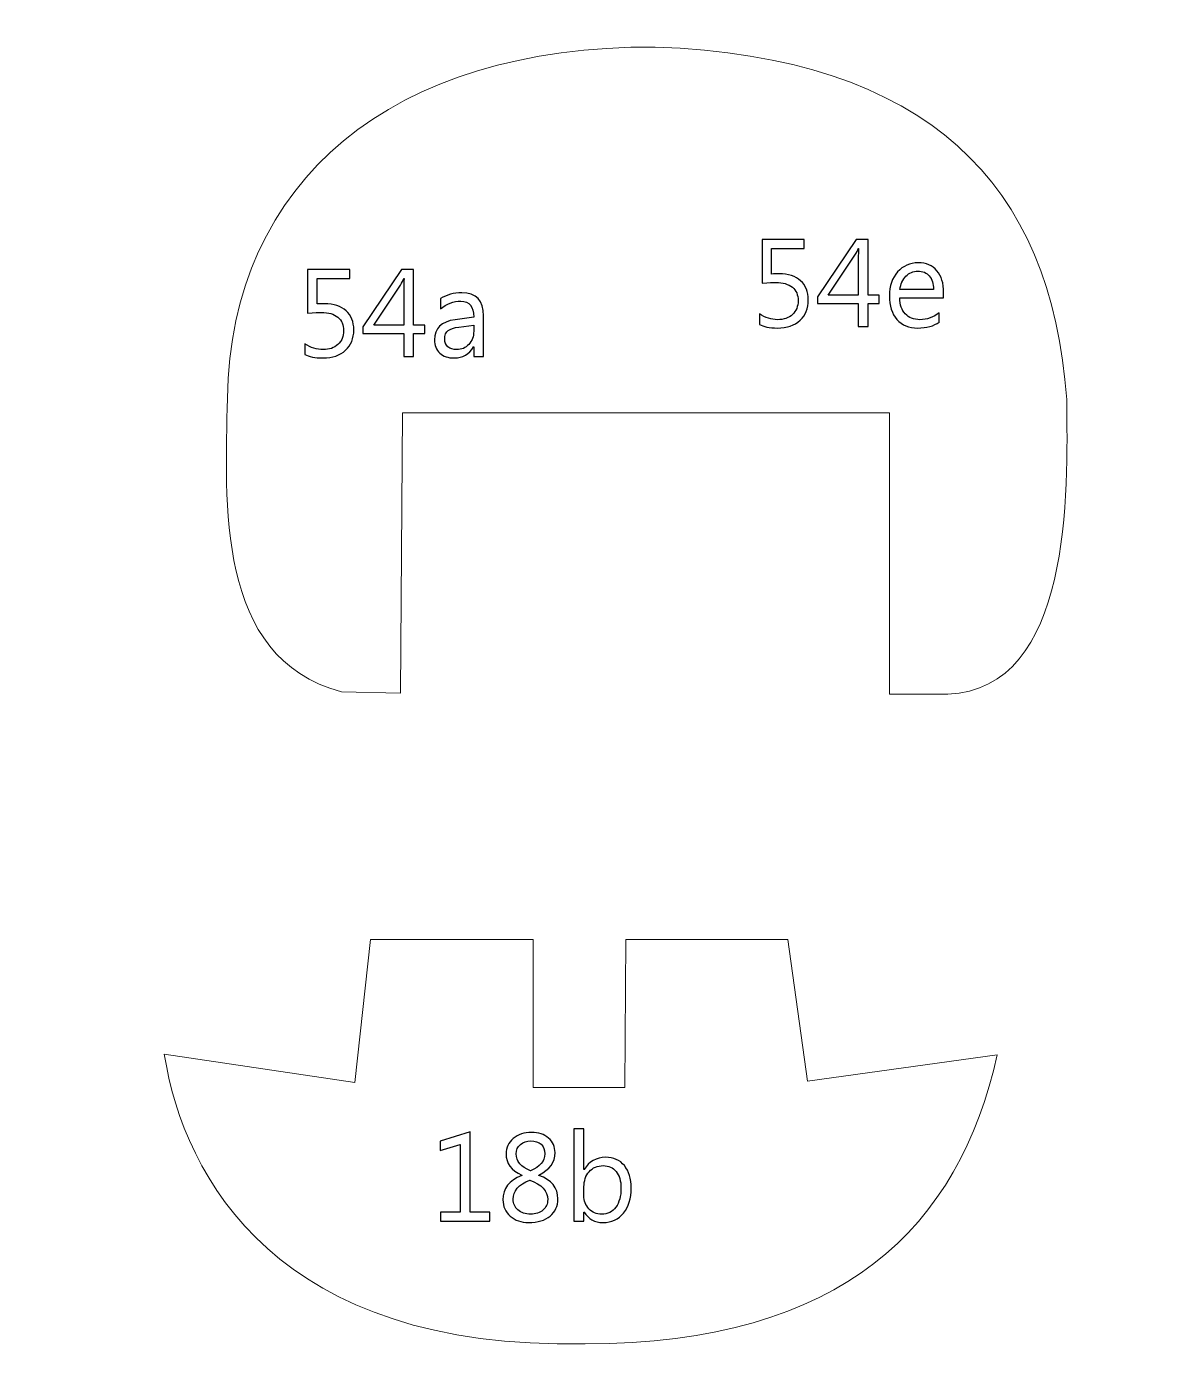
# Model space of a CAD drawing. Header units: centimetres. Extents: x -196 to 200, y -267 to 229.
# Drawn here: x 119.76 to 158.81, y 43.47 to 88.88 of the extents above; entities that cross this region are included whole.
import ezdxf

# ---------------------------------------------------------------- set-up
doc = ezdxf.new("R2010")
doc.units = ezdxf.units.CM
doc.header["$MEASUREMENT"] = 0
doc.layers.add('Camada 1', color=7, linetype='Continuous')
doc.layers.add('Camada 2', color=20, linetype='Continuous')

msp = doc.modelspace()

# ---------------------------------------------------------------- linework, layer by layer
at = {"layer": 'Camada 1', "lineweight": 9}
for points, knots in [([(114.689, 140.372), (114.689, 140.372), (121.777, 140.406), (121.777, 140.406), (121.777, 140.406), (121.777, 140.406), (121.77, 129.531), (121.77, 129.531), (121.77, 129.531), (121.77, 129.531), (125.082, 129.531), (125.082, 129.531), (125.082, 129.531), (125.082, 129.531), (125.087, 140.334), (125.087, 140.334), (125.087, 140.334), (125.087, 140.334), (135.586, 140.334), (135.586, 140.334), (135.586, 140.334), (135.586, 140.334), (135.586, 129.531), (135.586, 129.531), (135.586, 129.531), (135.586, 129.531), (138.885, 129.531), (138.885, 129.531), (138.885, 129.531), (138.885, 129.531), (138.886, 140.351), (138.886, 140.351), (138.886, 140.351), (138.886, 140.351), (149.417, 140.346), (149.417, 140.346), (149.417, 140.346), (149.417, 140.346), (149.391, 129.535), (149.391, 129.535), (149.391, 129.535), (149.391, 129.535), (152.742, 129.531), (152.742, 129.531), (152.742, 129.531), (152.742, 129.531), (152.755, 140.375), (152.755, 140.375), (152.755, 140.375), (152.755, 140.375), (163.247, 140.384), (163.247, 140.384), (163.247, 140.384), (163.247, 140.384), (163.247, 129.532), (163.247, 129.532), (163.247, 129.532), (163.247, 129.532), (166.534, 129.534), (166.534, 129.534), (166.534, 129.534), (166.534, 129.534), (166.587, 140.372), (166.587, 140.372), (166.587, 140.372), (166.587, 140.372), (177.191, 140.351), (177.191, 140.351), (177.191, 140.351), (177.191, 140.351), (177.225, 129.532), (177.225, 129.532), (177.225, 129.532), (177.225, 129.532), (180.491, 129.532), (180.491, 129.532), (180.491, 129.532), (180.491, 129.532), (180.507, 140.351), (180.507, 140.351), (180.507, 140.351), (180.507, 140.351), (194.175, 140.357), (194.175, 140.357), (194.175, 140.357), (194.175, 140.357), (194.198, 135.934), (194.198, 135.934), (194.198, 135.934), (194.198, 135.934), (190.911, 135.937), (190.911, 135.937), (190.911, 135.937), (190.911, 135.937), (190.911, 122.929), (190.911, 122.929), (190.911, 122.929), (190.911, 122.929), (194.197, 122.931), (194.197, 122.931), (194.197, 122.931), (194.197, 122.931), (194.197, 118.546), (194.197, 118.546), (194.197, 118.546), (194.197, 118.546), (111.237, 118.545), (111.237, 118.545), (111.237, 118.545), (111.237, 118.545), (111.234, 125.194), (111.234, 125.194), (111.234, 125.194), (111.234, 125.194), (100.095, 125.194), (100.095, 125.194), (100.095, 125.194), (98.387, 125.156), (97.605, 123.336), (97.591, 120.037), (97.591, 120.037), (97.729, 114.639), (94.559, 112.378), (91.986, 112.668), (91.986, 112.668), (91.986, 112.668), (93.508, 124.97), (93.508, 124.97), (93.508, 124.97), (93.508, 124.97), (90.249, 125.309), (90.249, 125.309), (90.249, 125.309), (90.249, 125.309), (89.165, 117.272), (89.165, 117.272), (89.165, 117.272), (89.165, 117.272), (2.271, 117.175), (2.271, 117.175), (2.271, 117.175), (2.271, 117.175), (2.269, 110.802), (2.269, 110.802), (2.269, 110.802), (2.269, 110.802), (-1.043, 110.801), (-1.043, 110.801), (-1.043, 110.801), (-1.043, 110.801), (-1.185, 88.942), (-1.185, 88.942), (-1.185, 88.942), (-1.185, 88.942), (-35.24, 85.129), (-35.24, 85.129), (-35.24, 85.129), (-35.24, 85.129), (-63.557, 85.144), (-63.557, 85.144), (-63.557, 85.144), (-65.043, 84.591), (-65.665, 83.347), (-65.246, 81.268), (-65.246, 81.268), (-65.246, 81.268), (-64.254, 78.165), (-64.254, 78.165), (-64.254, 78.165), (-63.326, 75.262), (-63.061, 73.597), (-65.387, 72.634), (-65.387, 72.634), (-65.387, 72.634), (-69.566, 71.073), (-69.566, 71.073), (-69.566, 71.073), (-75.32, 68.462), (-76.167, 62.893), (-73.657, 55.298), (-73.657, 55.298), (-72.354, 51.114), (-73.927, 48.199), (-76.368, 49.092), (-76.368, 49.092), (-76.368, 49.092), (-103.733, 58.307), (-103.733, 58.307), (-103.733, 58.307), (-103.102, 60.687), (-102.343, 63.067), (-101.456, 65.446), (-101.456, 65.446), (-101.456, 65.446), (-93.666, 62.108), (-93.666, 62.108), (-93.666, 62.108), (-93.666, 62.108), (-92.577, 65.248), (-92.577, 65.248), (-92.577, 65.248), (-92.577, 65.248), (-100.4, 68.586), (-100.4, 68.586), (-100.4, 68.586), (-99.209, 71.162), (-97.955, 73.674), (-96.637, 76.121), (-96.637, 76.121), (-96.637, 76.121), (-88.847, 71.858), (-88.847, 71.858), (-88.847, 71.858), (-88.847, 71.858), (-87.13, 74.667), (-87.13, 74.667), (-87.13, 74.667), (-87.13, 74.667), (-94.821, 78.964), (-94.821, 78.964), (-94.821, 78.964), (-93.561, 81.177), (-92.248, 83.287), (-90.86, 85.243), (-90.86, 85.243), (-90.86, 85.243), (-83.73, 80.451), (-83.73, 80.451), (-83.73, 80.451), (-83.73, 80.451), (-81.948, 83.161), (-81.948, 83.161), (-81.948, 83.161), (-81.948, 83.161), (-88.979, 87.953), (-88.979, 87.953), (-88.979, 87.953), (-87.461, 89.938), (-86.028, 91.963), (-84.688, 94.035), (-84.688, 94.035), (-84.688, 94.035), (-77.327, 89.441), (-77.327, 89.441), (-77.327, 89.441), (-77.327, 89.441), (-75.907, 92.316), (-75.907, 92.316), (-75.907, 92.316), (-75.907, 92.316), (-83.103, 96.976), (-83.103, 96.976), (-83.103, 96.976), (-80.277, 103.602), (-82.236, 109.043), (-90.122, 112.277), (-90.122, 112.277), (-103.899, 115.381), (-119.513, 113.823), (-133.764, 106.791), (-133.764, 106.791), (-144.008, 101.178), (-154.042, 94.092), (-164.777, 87.847), (-164.777, 87.847), (-170.221, 84.322), (-175.616, 81.162), (-181.376, 78.622), (-181.376, 78.622), (-183.558, 77.911), (-185.077, 77.638), (-185.897, 78.094), (-185.897, 78.094), (-191.027, 82.698), (-193.644, 93.751), (-193.229, 112.589), (-193.229, 112.589), (-192.121, 128.575), (-189.468, 139.014), (-184.95, 142.757), (-184.95, 142.757), (-180.824, 144.316), (-165.289, 144.555), (-141.95, 142.79), (-141.95, 142.79), (-126.066, 141.543), (-110.264, 140.047), (-94.515, 138.397), (-94.515, 138.397), (-85.281, 137.334), (-77.614, 145.445), (-70.733, 157.943), (-70.733, 157.943), (-72.994, 158.332), (-74.592, 160.089), (-74.791, 163.639), (-74.791, 163.639), (-74.747, 167.843), (-72.92, 169.939), (-69.436, 170.243), (-69.436, 170.243), (-67.983, 170.256), (-66.531, 170.239), (-65.079, 170.073), (-65.079, 170.073), (-63.108, 169.837), (-62.191, 170.706), (-62.256, 173.119), (-62.256, 173.119), (-62.256, 173.119), (-62.225, 177.892), (-62.225, 177.892), (-62.225, 177.892), (-62.225, 177.892), (-58.622, 177.892), (-58.622, 177.892), (-58.622, 177.892), (-58.622, 177.892), (-58.621, 184.763), (-58.621, 184.763), (-58.621, 184.763), (-58.621, 184.763), (-52.573, 184.76), (-52.573, 184.76), (-52.573, 184.76), (-52.573, 184.76), (-46.65, 192.035), (-46.65, 192.035), (-46.65, 192.035), (-46.65, 192.035), (-18.056, 192.03), (-18.056, 192.03), (-18.056, 192.03), (-18.056, 192.03), (-18.049, 180.199), (-18.049, 180.199), (-18.049, 180.199), (-18.049, 180.199), (-14.604, 180.2), (-14.604, 180.2), (-14.604, 180.2), (-14.604, 180.2), (-14.654, 172.369), (-14.654, 172.369), (-14.654, 172.369), (-14.75, 170.684), (-15.901, 169.942), (-17.653, 169.659), (-17.653, 169.659), (-17.653, 169.659), (-23.365, 169.659), (-23.365, 169.659), (-23.365, 169.659), (-23.365, 169.659), (-23.367, 164.682), (-23.367, 164.682), (-23.367, 164.682), (-23.367, 164.682), (-17.384, 164.682), (-17.384, 164.682), (-17.384, 164.682), (-9.828, 164.385), (-5.427, 163.227), (-3.319, 160.661), (-3.319, 160.661), (-1.966, 159.056), (-1.137, 157.276), (-1.075, 155.241), (-1.075, 155.241), (-1.075, 155.241), (-1.006, 145.454), (-1.006, 145.454), (-1.006, 145.454), (-1.006, 145.454), (2.333, 145.456), (2.333, 145.456), (2.333, 145.456), (2.333, 145.456), (2.342, 137.754), (2.342, 137.754), (2.342, 137.754), (2.342, 137.754), (92.633, 137.751), (92.633, 137.751), (92.633, 137.751), (92.633, 137.751), (92.619, 142.019), (92.619, 142.019), (92.619, 142.019), (94.823, 148.923), (96.989, 156.13), (99.23, 162.731), (99.23, 162.731), (100.216, 165.658), (101.894, 167.27), (104.257, 167.188), (104.257, 167.188), (107.361, 166.892), (109.115, 164.964), (110.065, 161.989), (110.065, 161.989), (111.854, 155.099), (113.136, 147.567), (114.689, 140.372)], [0, 0, 0, 0, 0.009804, 0.009804, 0.009804, 0.009804, 0.019608, 0.019608, 0.019608, 0.019608, 0.029412, 0.029412, 0.029412, 0.029412, 0.039216, 0.039216, 0.039216, 0.039216, 0.04902, 0.04902, 0.04902, 0.04902, 0.058824, 0.058824, 0.058824, 0.058824, 0.068627, 0.068627, 0.068627, 0.068627, 0.078431, 0.078431, 0.078431, 0.078431, 0.088235, 0.088235, 0.088235, 0.088235, 0.098039, 0.098039, 0.098039, 0.098039, 0.107843, 0.107843, 0.107843, 0.107843, 0.117647, 0.117647, 0.117647, 0.117647, 0.127451, 0.127451, 0.127451, 0.127451, 0.137255, 0.137255, 0.137255, 0.137255, 0.147059, 0.147059, 0.147059, 0.147059, 0.156863, 0.156863, 0.156863, 0.156863, 0.166667, 0.166667, 0.166667, 0.166667, 0.176471, 0.176471, 0.176471, 0.176471, 0.186275, 0.186275, 0.186275, 0.186275, 0.196078, 0.196078, 0.196078, 0.196078, 0.205882, 0.205882, 0.205882, 0.205882, 0.215686, 0.215686, 0.215686, 0.215686, 0.22549, 0.22549, 0.22549, 0.22549, 0.235294, 0.235294, 0.235294, 0.235294, 0.245098, 0.245098, 0.245098, 0.245098, 0.254902, 0.254902, 0.254902, 0.254902, 0.264706, 0.264706, 0.264706, 0.264706, 0.27451, 0.27451, 0.27451, 0.27451, 0.284314, 0.284314, 0.284314, 0.284314, 0.294118, 0.294118, 0.294118, 0.294118, 0.303922, 0.303922, 0.303922, 0.303922, 0.313725, 0.313725, 0.313725, 0.313726, 0.323529, 0.323529, 0.323529, 0.323529, 0.333333, 0.333333, 0.333333, 0.333333, 0.343137, 0.343137, 0.343137, 0.343137, 0.352941, 0.352941, 0.352941, 0.352941, 0.362745, 0.362745, 0.362745, 0.362745, 0.372549, 0.372549, 0.372549, 0.372549, 0.382353, 0.382353, 0.382353, 0.382353, 0.392157, 0.392157, 0.392157, 0.392157, 0.401961, 0.401961, 0.401961, 0.401961, 0.411765, 0.411765, 0.411765, 0.411765, 0.421569, 0.421569, 0.421569, 0.421569, 0.431373, 0.431373, 0.431373, 0.431373, 0.441176, 0.441176, 0.441176, 0.441176, 0.45098, 0.45098, 0.45098, 0.45098, 0.460784, 0.460784, 0.460784, 0.460784, 0.470588, 0.470588, 0.470588, 0.470588, 0.480392, 0.480392, 0.480392, 0.480392, 0.490196, 0.490196, 0.490196, 0.490196, 0.5, 0.5, 0.5, 0.5, 0.509804, 0.509804, 0.509804, 0.509804, 0.519608, 0.519608, 0.519608, 0.519608, 0.529412, 0.529412, 0.529412, 0.529412, 0.539216, 0.539216, 0.539216, 0.539216, 0.54902, 0.54902, 0.54902, 0.54902, 0.558824, 0.558824, 0.558824, 0.558824, 0.568627, 0.568627, 0.568627, 0.568627, 0.578431, 0.578431, 0.578431, 0.578431, 0.588235, 0.588235, 0.588235, 0.588235, 0.598039, 0.598039, 0.598039, 0.598039, 0.607843, 0.607843, 0.607843, 0.607843, 0.617647, 0.617647, 0.617647, 0.617647, 0.627451, 0.627451, 0.627451, 0.627451, 0.637255, 0.637255, 0.637255, 0.637255, 0.647059, 0.647059, 0.647059, 0.647059, 0.656863, 0.656863, 0.656863, 0.656863, 0.666667, 0.666667, 0.666667, 0.666667, 0.676471, 0.676471, 0.676471, 0.676471, 0.686275, 0.686275, 0.686275, 0.686275, 0.696078, 0.696078, 0.696078, 0.696078, 0.705882, 0.705882, 0.705882, 0.705882, 0.715686, 0.715686, 0.715686, 0.715686, 0.72549, 0.72549, 0.72549, 0.72549, 0.735294, 0.735294, 0.735294, 0.735294, 0.745098, 0.745098, 0.745098, 0.745098, 0.754902, 0.754902, 0.754902, 0.754902, 0.764706, 0.764706, 0.764706, 0.764706, 0.77451, 0.77451, 0.77451, 0.77451, 0.784314, 0.784314, 0.784314, 0.784314, 0.794118, 0.794118, 0.794118, 0.794118, 0.803922, 0.803922, 0.803922, 0.803922, 0.813725, 0.813725, 0.813725, 0.813726, 0.823529, 0.823529, 0.823529, 0.823529, 0.833333, 0.833333, 0.833333, 0.833333, 0.843137, 0.843137, 0.843137, 0.843137, 0.852941, 0.852941, 0.852941, 0.852941, 0.862745, 0.862745, 0.862745, 0.862745, 0.872549, 0.872549, 0.872549, 0.872549, 0.882353, 0.882353, 0.882353, 0.882353, 0.892157, 0.892157, 0.892157, 0.892157, 0.901961, 0.901961, 0.901961, 0.901961, 0.911765, 0.911765, 0.911765, 0.911765, 0.921569, 0.921569, 0.921569, 0.921569, 0.931373, 0.931373, 0.931373, 0.931373, 0.941176, 0.941176, 0.941176, 0.941176, 0.95098, 0.95098, 0.95098, 0.95098, 0.960784, 0.960784, 0.960784, 0.960784, 0.970588, 0.970588, 0.970588, 0.970588, 0.980392, 0.980392, 0.980392, 0.980392, 1, 1, 1, 1]), ([(132.665, 75.629), (132.665, 75.629), (149.373, 75.629), (149.373, 75.629), (149.373, 75.629), (149.373, 75.629), (149.371, 65.979), (149.371, 65.979), (149.371, 65.979), (149.371, 65.979), (151.37, 65.978), (151.37, 65.978), (151.37, 65.978), (155.649, 66.145), (155.491, 72.923), (155.453, 76.083), (155.453, 76.083), (154.955, 83.484), (150.662, 87.844), (141.333, 88.17), (141.333, 88.17), (132.279, 88.216), (126.776, 83.575), (126.654, 76.12), (126.654, 76.12), (126.597, 72.585), (126.204, 67.223), (130.568, 66.058), (130.568, 66.058), (130.568, 66.058), (132.595, 66.012), (132.595, 66.012), (132.595, 66.012), (132.595, 66.012), (132.665, 75.629), (132.665, 75.629)], [0, 0, 0, 0, 0.1, 0.1, 0.1, 0.1, 0.2, 0.2, 0.2, 0.2, 0.3, 0.3, 0.3, 0.3, 0.4, 0.4, 0.4, 0.4, 0.5, 0.5, 0.5, 0.5, 0.6, 0.6, 0.6, 0.6, 0.7, 0.7, 0.7, 0.7, 0.8, 0.8, 0.8, 0.8, 1, 1, 1, 1]), ([(131.568, 57.563), (131.568, 57.563), (137.151, 57.562), (137.151, 57.562), (137.151, 57.562), (137.151, 57.562), (137.141, 52.488), (137.141, 52.488), (137.141, 52.488), (137.141, 52.488), (140.289, 52.489), (140.289, 52.489), (140.289, 52.489), (140.289, 52.489), (140.322, 57.561), (140.322, 57.561), (140.322, 57.561), (140.322, 57.561), (145.884, 57.563), (145.884, 57.563), (145.884, 57.563), (145.884, 57.563), (146.555, 52.703), (146.555, 52.703), (146.555, 52.703), (146.555, 52.703), (153.071, 53.606), (153.071, 53.606), (153.071, 53.606), (151.767, 47.742), (147.803, 43.693), (138.933, 43.699), (138.933, 43.699), (128.432, 43.466), (125.165, 49.328), (124.49, 53.632), (124.49, 53.632), (124.49, 53.632), (131.024, 52.656), (131.024, 52.656), (131.024, 52.656), (131.024, 52.656), (131.568, 57.563), (131.568, 57.563)], [0, 0, 0, 0, 0.083333, 0.083333, 0.083333, 0.083333, 0.166667, 0.166667, 0.166667, 0.166667, 0.25, 0.25, 0.25, 0.25, 0.333333, 0.333333, 0.333333, 0.333333, 0.416667, 0.416667, 0.416667, 0.416667, 0.5, 0.5, 0.5, 0.5, 0.583333, 0.583333, 0.583333, 0.583333, 0.666667, 0.666667, 0.666667, 0.666667, 0.75, 0.75, 0.75, 0.75, 0.833333, 0.833333, 0.833333, 0.833333, 1, 1, 1, 1])]:
    msp.add_open_spline(points, degree=3, knots=knots, dxfattribs=at)
at = {"layer": 'Camada 2'}
for points, knots in [([(144.91, 78.658), (144.91, 78.658), (144.91, 79.021), (144.91, 79.021), (144.91, 79.021), (145.114, 78.887), (145.322, 78.82), (145.533, 78.82), (145.533, 78.82), (145.745, 78.82), (145.915, 78.88), (146.044, 78.999), (146.044, 78.999), (146.173, 79.118), (146.238, 79.277), (146.238, 79.474), (146.238, 79.474), (146.238, 79.669), (146.171, 79.822), (146.04, 79.932), (146.04, 79.932), (145.907, 80.041), (145.719, 80.096), (145.473, 80.096), (145.473, 80.096), (145.39, 80.096), (145.233, 80.088), (145.004, 80.071), (145.004, 80.071), (145.004, 80.071), (145.004, 81.573), (145.004, 81.573), (145.004, 81.573), (145.004, 81.573), (146.451, 81.573), (146.451, 81.573), (146.451, 81.573), (146.451, 81.573), (146.451, 81.266), (146.451, 81.266), (146.451, 81.266), (146.451, 81.266), (145.328, 81.266), (145.328, 81.266), (145.328, 81.266), (145.328, 81.266), (145.328, 80.386), (145.328, 80.386), (145.328, 80.386), (145.42, 80.392), (145.505, 80.395), (145.583, 80.395), (145.583, 80.395), (145.902, 80.395), (146.15, 80.315), (146.325, 80.155), (146.325, 80.155), (146.5, 79.994), (146.587, 79.775), (146.587, 79.496), (146.587, 79.496), (146.587, 79.207), (146.494, 78.974), (146.305, 78.799), (146.305, 78.799), (146.117, 78.622), (145.858, 78.534), (145.53, 78.534), (145.53, 78.534), (145.253, 78.534), (145.047, 78.575), (144.91, 78.658)], [0, 0, 0, 0, 0.052632, 0.052632, 0.052632, 0.052632, 0.105263, 0.105263, 0.105263, 0.105263, 0.157895, 0.157895, 0.157895, 0.157895, 0.210526, 0.210526, 0.210526, 0.210526, 0.263158, 0.263158, 0.263158, 0.263158, 0.315789, 0.315789, 0.315789, 0.315789, 0.368421, 0.368421, 0.368421, 0.368421, 0.421053, 0.421053, 0.421053, 0.421053, 0.473684, 0.473684, 0.473684, 0.473684, 0.526316, 0.526316, 0.526316, 0.526316, 0.578947, 0.578947, 0.578947, 0.578947, 0.631579, 0.631579, 0.631579, 0.631579, 0.684211, 0.684211, 0.684211, 0.684211, 0.736842, 0.736842, 0.736842, 0.736842, 0.789474, 0.789474, 0.789474, 0.789474, 0.842105, 0.842105, 0.842105, 0.842105, 0.894737, 0.894737, 0.894737, 0.894737, 1, 1, 1, 1]), ([(149.024, 79.379), (149.024, 79.379), (148.64, 79.379), (148.64, 79.379), (148.64, 79.379), (148.64, 79.379), (148.64, 78.585), (148.64, 78.585), (148.64, 78.585), (148.64, 78.585), (148.303, 78.585), (148.303, 78.585), (148.303, 78.585), (148.303, 78.585), (148.303, 79.379), (148.303, 79.379), (148.303, 79.379), (148.303, 79.379), (146.899, 79.379), (146.899, 79.379), (146.899, 79.379), (146.899, 79.379), (146.899, 79.603), (146.899, 79.603), (146.899, 79.603), (146.899, 79.603), (148.228, 81.573), (148.228, 81.573), (148.228, 81.573), (148.228, 81.573), (148.64, 81.573), (148.64, 81.573), (148.64, 81.573), (148.64, 81.573), (148.64, 79.657), (148.64, 79.657), (148.64, 79.657), (148.64, 79.657), (149.024, 79.657), (149.024, 79.657), (149.024, 79.657), (149.024, 79.657), (149.024, 79.379), (149.024, 79.379)], [0, 0, 0, 0, 0.083333, 0.083333, 0.083333, 0.083333, 0.166667, 0.166667, 0.166667, 0.166667, 0.25, 0.25, 0.25, 0.25, 0.333333, 0.333333, 0.333333, 0.333333, 0.416667, 0.416667, 0.416667, 0.416667, 0.5, 0.5, 0.5, 0.5, 0.583333, 0.583333, 0.583333, 0.583333, 0.666667, 0.666667, 0.666667, 0.666667, 0.75, 0.75, 0.75, 0.75, 0.833333, 0.833333, 0.833333, 0.833333, 1, 1, 1, 1]), ([(148.303, 79.657), (148.303, 79.657), (148.303, 80.948), (148.303, 80.948), (148.303, 80.948), (148.303, 81.039), (148.306, 81.143), (148.312, 81.256), (148.312, 81.256), (148.312, 81.256), (148.303, 81.256), (148.303, 81.256), (148.303, 81.256), (148.284, 81.206), (148.246, 81.13), (148.189, 81.027), (148.189, 81.027), (148.189, 81.027), (147.27, 79.657), (147.27, 79.657), (147.27, 79.657), (147.27, 79.657), (148.303, 79.657), (148.303, 79.657)], [0, 0, 0, 0, 0.142857, 0.142857, 0.142857, 0.142857, 0.285714, 0.285714, 0.285714, 0.285714, 0.428571, 0.428571, 0.428571, 0.428571, 0.571429, 0.571429, 0.571429, 0.571429, 0.714286, 0.714286, 0.714286, 0.714286, 1, 1, 1, 1]), ([(129.315, 77.63), (129.315, 77.63), (129.315, 77.992), (129.315, 77.992), (129.315, 77.992), (129.519, 77.859), (129.726, 77.792), (129.938, 77.792), (129.938, 77.792), (130.149, 77.792), (130.319, 77.852), (130.448, 77.971), (130.448, 77.971), (130.577, 78.09), (130.642, 78.249), (130.642, 78.446), (130.642, 78.446), (130.642, 78.641), (130.576, 78.794), (130.444, 78.904), (130.444, 78.904), (130.312, 79.013), (130.123, 79.068), (129.877, 79.068), (129.877, 79.068), (129.794, 79.068), (129.637, 79.059), (129.408, 79.043), (129.408, 79.043), (129.408, 79.043), (129.408, 80.545), (129.408, 80.545), (129.408, 80.545), (129.408, 80.545), (130.855, 80.545), (130.855, 80.545), (130.855, 80.545), (130.855, 80.545), (130.855, 80.237), (130.855, 80.237), (130.855, 80.237), (130.855, 80.237), (129.733, 80.237), (129.733, 80.237), (129.733, 80.237), (129.733, 80.237), (129.733, 79.358), (129.733, 79.358), (129.733, 79.358), (129.825, 79.364), (129.909, 79.367), (129.987, 79.367), (129.987, 79.367), (130.307, 79.367), (130.554, 79.286), (130.729, 79.126), (130.729, 79.126), (130.904, 78.966), (130.992, 78.746), (130.992, 78.468), (130.992, 78.468), (130.992, 78.179), (130.898, 77.946), (130.709, 77.771), (130.709, 77.771), (130.521, 77.594), (130.262, 77.506), (129.934, 77.506), (129.934, 77.506), (129.657, 77.506), (129.451, 77.547), (129.315, 77.63)], [0, 0, 0, 0, 0.052632, 0.052632, 0.052632, 0.052632, 0.105263, 0.105263, 0.105263, 0.105263, 0.157895, 0.157895, 0.157895, 0.157895, 0.210526, 0.210526, 0.210526, 0.210526, 0.263158, 0.263158, 0.263158, 0.263158, 0.315789, 0.315789, 0.315789, 0.315789, 0.368421, 0.368421, 0.368421, 0.368421, 0.421053, 0.421053, 0.421053, 0.421053, 0.473684, 0.473684, 0.473684, 0.473684, 0.526316, 0.526316, 0.526316, 0.526316, 0.578947, 0.578947, 0.578947, 0.578947, 0.631579, 0.631579, 0.631579, 0.631579, 0.684211, 0.684211, 0.684211, 0.684211, 0.736842, 0.736842, 0.736842, 0.736842, 0.789474, 0.789474, 0.789474, 0.789474, 0.842105, 0.842105, 0.842105, 0.842105, 0.894737, 0.894737, 0.894737, 0.894737, 1, 1, 1, 1]), ([(133.429, 78.351), (133.429, 78.351), (133.045, 78.351), (133.045, 78.351), (133.045, 78.351), (133.045, 78.351), (133.045, 77.557), (133.045, 77.557), (133.045, 77.557), (133.045, 77.557), (132.707, 77.557), (132.707, 77.557), (132.707, 77.557), (132.707, 77.557), (132.707, 78.351), (132.707, 78.351), (132.707, 78.351), (132.707, 78.351), (131.303, 78.351), (131.303, 78.351), (131.303, 78.351), (131.303, 78.351), (131.303, 78.574), (131.303, 78.574), (131.303, 78.574), (131.303, 78.574), (132.633, 80.545), (132.633, 80.545), (132.633, 80.545), (132.633, 80.545), (133.045, 80.545), (133.045, 80.545), (133.045, 80.545), (133.045, 80.545), (133.045, 78.628), (133.045, 78.628), (133.045, 78.628), (133.045, 78.628), (133.429, 78.628), (133.429, 78.628), (133.429, 78.628), (133.429, 78.628), (133.429, 78.351), (133.429, 78.351)], [0, 0, 0, 0, 0.083333, 0.083333, 0.083333, 0.083333, 0.166667, 0.166667, 0.166667, 0.166667, 0.25, 0.25, 0.25, 0.25, 0.333333, 0.333333, 0.333333, 0.333333, 0.416667, 0.416667, 0.416667, 0.416667, 0.5, 0.5, 0.5, 0.5, 0.583333, 0.583333, 0.583333, 0.583333, 0.666667, 0.666667, 0.666667, 0.666667, 0.75, 0.75, 0.75, 0.75, 0.833333, 0.833333, 0.833333, 0.833333, 1, 1, 1, 1]), ([(151.231, 79.567), (151.231, 79.567), (149.724, 79.567), (149.724, 79.567), (149.724, 79.567), (149.73, 79.329), (149.794, 79.145), (149.916, 79.015), (149.916, 79.015), (150.038, 78.885), (150.206, 78.82), (150.419, 78.82), (150.419, 78.82), (150.66, 78.82), (150.88, 78.9), (151.081, 79.059), (151.081, 79.059), (151.081, 79.059), (151.081, 78.739), (151.081, 78.739), (151.081, 78.739), (150.894, 78.602), (150.646, 78.534), (150.338, 78.534), (150.338, 78.534), (150.037, 78.534), (149.8, 78.631), (149.628, 78.825), (149.628, 78.825), (149.456, 79.019), (149.37, 79.292), (149.37, 79.644), (149.37, 79.644), (149.37, 79.977), (149.464, 80.247), (149.652, 80.457), (149.652, 80.457), (149.841, 80.666), (150.074, 80.771), (150.354, 80.771), (150.354, 80.771), (150.633, 80.771), (150.849, 80.68), (151.002, 80.5), (151.002, 80.5), (151.155, 80.319), (151.231, 80.068), (151.231, 79.746), (151.231, 79.746), (151.231, 79.746), (151.231, 79.567), (151.231, 79.567)], [0, 0, 0, 0, 0.071429, 0.071429, 0.071429, 0.071429, 0.142857, 0.142857, 0.142857, 0.142857, 0.214286, 0.214286, 0.214286, 0.214286, 0.285714, 0.285714, 0.285714, 0.285714, 0.357143, 0.357143, 0.357143, 0.357143, 0.428571, 0.428571, 0.428571, 0.428571, 0.5, 0.5, 0.5, 0.5, 0.571429, 0.571429, 0.571429, 0.571429, 0.642857, 0.642857, 0.642857, 0.642857, 0.714286, 0.714286, 0.714286, 0.714286, 0.785714, 0.785714, 0.785714, 0.785714, 0.857143, 0.857143, 0.857143, 0.857143, 1, 1, 1, 1]), ([(150.881, 79.857), (150.879, 80.055), (150.832, 80.209), (150.738, 80.32), (150.738, 80.32), (150.644, 80.43), (150.514, 80.485), (150.347, 80.485), (150.347, 80.485), (150.187, 80.485), (150.049, 80.427), (149.937, 80.311), (149.937, 80.311), (149.825, 80.195), (149.755, 80.044), (149.729, 79.857), (149.729, 79.857), (149.729, 79.857), (150.881, 79.857), (150.881, 79.857)], [0, 0, 0, 0, 0.166667, 0.166667, 0.166667, 0.166667, 0.333333, 0.333333, 0.333333, 0.333333, 0.5, 0.5, 0.5, 0.5, 0.666667, 0.666667, 0.666667, 0.666667, 1, 1, 1, 1]), ([(132.707, 78.628), (132.707, 78.628), (132.707, 79.919), (132.707, 79.919), (132.707, 79.919), (132.707, 80.011), (132.71, 80.114), (132.716, 80.228), (132.716, 80.228), (132.716, 80.228), (132.707, 80.228), (132.707, 80.228), (132.707, 80.228), (132.688, 80.178), (132.65, 80.101), (132.593, 79.999), (132.593, 79.999), (132.593, 79.999), (131.674, 78.628), (131.674, 78.628), (131.674, 78.628), (131.674, 78.628), (132.707, 78.628), (132.707, 78.628)], [0, 0, 0, 0, 0.142857, 0.142857, 0.142857, 0.142857, 0.285714, 0.285714, 0.285714, 0.285714, 0.428571, 0.428571, 0.428571, 0.428571, 0.571429, 0.571429, 0.571429, 0.571429, 0.714286, 0.714286, 0.714286, 0.714286, 1, 1, 1, 1]), ([(135.447, 77.557), (135.447, 77.557), (135.106, 77.557), (135.106, 77.557), (135.106, 77.557), (135.106, 77.557), (135.106, 77.891), (135.106, 77.891), (135.106, 77.891), (135.106, 77.891), (135.097, 77.891), (135.097, 77.891), (135.097, 77.891), (134.949, 77.634), (134.73, 77.506), (134.441, 77.506), (134.441, 77.506), (134.228, 77.506), (134.062, 77.562), (133.942, 77.675), (133.942, 77.675), (133.821, 77.788), (133.762, 77.937), (133.762, 78.123), (133.762, 78.123), (133.762, 78.522), (133.996, 78.755), (134.466, 78.82), (134.466, 78.82), (134.466, 78.82), (135.106, 78.91), (135.106, 78.91), (135.106, 78.91), (135.106, 79.274), (134.959, 79.456), (134.666, 79.456), (134.666, 79.456), (134.41, 79.456), (134.178, 79.368), (133.971, 79.192), (133.971, 79.192), (133.971, 79.192), (133.971, 79.542), (133.971, 79.542), (133.971, 79.542), (134.18, 79.675), (134.422, 79.742), (134.696, 79.742), (134.696, 79.742), (135.197, 79.742), (135.447, 79.477), (135.447, 78.946), (135.447, 78.946), (135.447, 78.946), (135.447, 77.557), (135.447, 77.557)], [0, 0, 0, 0, 0.066667, 0.066667, 0.066667, 0.066667, 0.133333, 0.133333, 0.133333, 0.133333, 0.2, 0.2, 0.2, 0.2, 0.266667, 0.266667, 0.266667, 0.266667, 0.333333, 0.333333, 0.333333, 0.333333, 0.4, 0.4, 0.4, 0.4, 0.466667, 0.466667, 0.466667, 0.466667, 0.533333, 0.533333, 0.533333, 0.533333, 0.6, 0.6, 0.6, 0.6, 0.666667, 0.666667, 0.666667, 0.666667, 0.733333, 0.733333, 0.733333, 0.733333, 0.8, 0.8, 0.8, 0.8, 0.866667, 0.866667, 0.866667, 0.866667, 1, 1, 1, 1]), ([(135.106, 78.637), (135.106, 78.637), (134.591, 78.566), (134.591, 78.566), (134.591, 78.566), (134.432, 78.544), (134.313, 78.504), (134.232, 78.448), (134.232, 78.448), (134.152, 78.391), (134.112, 78.291), (134.112, 78.148), (134.112, 78.148), (134.112, 78.043), (134.149, 77.958), (134.223, 77.891), (134.223, 77.891), (134.297, 77.825), (134.397, 77.792), (134.52, 77.792), (134.52, 77.792), (134.69, 77.792), (134.83, 77.852), (134.94, 77.97), (134.94, 77.97), (135.05, 78.09), (135.106, 78.241), (135.106, 78.424), (135.106, 78.424), (135.106, 78.424), (135.106, 78.637), (135.106, 78.637)], [0, 0, 0, 0, 0.111111, 0.111111, 0.111111, 0.111111, 0.222222, 0.222222, 0.222222, 0.222222, 0.333333, 0.333333, 0.333333, 0.333333, 0.444444, 0.444444, 0.444444, 0.444444, 0.555556, 0.555556, 0.555556, 0.555556, 0.666667, 0.666667, 0.666667, 0.666667, 0.777778, 0.777778, 0.777778, 0.777778, 1, 1, 1, 1]), ([(135.657, 47.908), (135.657, 47.908), (133.967, 47.908), (133.967, 47.908), (133.967, 47.908), (133.967, 47.908), (133.967, 48.207), (133.967, 48.207), (133.967, 48.207), (133.967, 48.207), (134.642, 48.207), (134.642, 48.207), (134.642, 48.207), (134.642, 48.207), (134.642, 50.53), (134.642, 50.53), (134.642, 50.53), (134.642, 50.53), (133.95, 50.324), (133.95, 50.324), (133.95, 50.324), (133.95, 50.324), (133.95, 50.648), (133.95, 50.648), (133.95, 50.648), (133.95, 50.648), (134.983, 50.964), (134.983, 50.964), (134.983, 50.964), (134.983, 50.964), (134.983, 48.207), (134.983, 48.207), (134.983, 48.207), (134.983, 48.207), (135.657, 48.207), (135.657, 48.207), (135.657, 48.207), (135.657, 48.207), (135.657, 47.908), (135.657, 47.908)], [0, 0, 0, 0, 0.090909, 0.090909, 0.090909, 0.090909, 0.181818, 0.181818, 0.181818, 0.181818, 0.272727, 0.272727, 0.272727, 0.272727, 0.363636, 0.363636, 0.363636, 0.363636, 0.454545, 0.454545, 0.454545, 0.454545, 0.545455, 0.545455, 0.545455, 0.545455, 0.636364, 0.636364, 0.636364, 0.636364, 0.727273, 0.727273, 0.727273, 0.727273, 0.818182, 0.818182, 0.818182, 0.818182, 1, 1, 1, 1]), ([(136.754, 49.474), (136.754, 49.474), (136.754, 49.483), (136.754, 49.483), (136.754, 49.483), (136.396, 49.649), (136.217, 49.891), (136.217, 50.209), (136.217, 50.209), (136.217, 50.424), (136.298, 50.601), (136.463, 50.739), (136.463, 50.739), (136.627, 50.878), (136.838, 50.947), (137.097, 50.947), (137.097, 50.947), (137.33, 50.947), (137.523, 50.882), (137.673, 50.753), (137.673, 50.753), (137.823, 50.623), (137.898, 50.458), (137.898, 50.255), (137.898, 50.255), (137.898, 49.923), (137.713, 49.667), (137.343, 49.483), (137.343, 49.483), (137.343, 49.483), (137.343, 49.474), (137.343, 49.474), (137.343, 49.474), (137.779, 49.319), (137.996, 49.049), (137.996, 48.666), (137.996, 48.666), (137.996, 48.418), (137.907, 48.222), (137.729, 48.076), (137.729, 48.076), (137.552, 47.93), (137.305, 47.857), (136.988, 47.857), (136.988, 47.857), (136.733, 47.857), (136.523, 47.93), (136.357, 48.074), (136.357, 48.074), (136.192, 48.218), (136.11, 48.406), (136.11, 48.637), (136.11, 48.637), (136.11, 49.02), (136.325, 49.299), (136.754, 49.474)], [0, 0, 0, 0, 0.066667, 0.066667, 0.066667, 0.066667, 0.133333, 0.133333, 0.133333, 0.133333, 0.2, 0.2, 0.2, 0.2, 0.266667, 0.266667, 0.266667, 0.266667, 0.333333, 0.333333, 0.333333, 0.333333, 0.4, 0.4, 0.4, 0.4, 0.466667, 0.466667, 0.466667, 0.466667, 0.533333, 0.533333, 0.533333, 0.533333, 0.6, 0.6, 0.6, 0.6, 0.666667, 0.666667, 0.666667, 0.666667, 0.733333, 0.733333, 0.733333, 0.733333, 0.8, 0.8, 0.8, 0.8, 0.866667, 0.866667, 0.866667, 0.866667, 1, 1, 1, 1]), ([(138.897, 48.214), (138.897, 48.214), (138.888, 48.214), (138.888, 48.214), (138.888, 48.214), (138.888, 48.214), (138.888, 47.908), (138.888, 47.908), (138.888, 47.908), (138.888, 47.908), (138.547, 47.908), (138.547, 47.908), (138.547, 47.908), (138.547, 47.908), (138.547, 51.066), (138.547, 51.066), (138.547, 51.066), (138.547, 51.066), (138.888, 51.066), (138.888, 51.066), (138.888, 51.066), (138.888, 51.066), (138.888, 49.669), (138.888, 49.669), (138.888, 49.669), (138.888, 49.669), (138.897, 49.669), (138.897, 49.669), (138.897, 49.669), (139.065, 49.952), (139.311, 50.093), (139.634, 50.093), (139.634, 50.093), (139.908, 50.093), (140.122, 49.998), (140.277, 49.807), (140.277, 49.807), (140.432, 49.615), (140.51, 49.359), (140.51, 49.038), (140.51, 49.038), (140.51, 48.681), (140.423, 48.394), (140.25, 48.179), (140.25, 48.179), (140.075, 47.964), (139.838, 47.857), (139.536, 47.857), (139.536, 47.857), (139.254, 47.857), (139.041, 47.976), (138.897, 48.214)], [0, 0, 0, 0, 0.071429, 0.071429, 0.071429, 0.071429, 0.142857, 0.142857, 0.142857, 0.142857, 0.214286, 0.214286, 0.214286, 0.214286, 0.285714, 0.285714, 0.285714, 0.285714, 0.357143, 0.357143, 0.357143, 0.357143, 0.428571, 0.428571, 0.428571, 0.428571, 0.5, 0.5, 0.5, 0.5, 0.571429, 0.571429, 0.571429, 0.571429, 0.642857, 0.642857, 0.642857, 0.642857, 0.714286, 0.714286, 0.714286, 0.714286, 0.785714, 0.785714, 0.785714, 0.785714, 0.857143, 0.857143, 0.857143, 0.857143, 1, 1, 1, 1]), ([(137.548, 50.212), (137.548, 50.35), (137.505, 50.458), (137.419, 50.538), (137.419, 50.538), (137.333, 50.617), (137.215, 50.657), (137.066, 50.657), (137.066, 50.657), (136.926, 50.657), (136.808, 50.615), (136.712, 50.532), (136.712, 50.532), (136.615, 50.45), (136.566, 50.344), (136.566, 50.216), (136.566, 50.216), (136.566, 49.956), (136.729, 49.76), (137.053, 49.628), (137.053, 49.628), (137.383, 49.765), (137.548, 49.959), (137.548, 50.212)], [0, 0, 0, 0, 0.142857, 0.142857, 0.142857, 0.142857, 0.285714, 0.285714, 0.285714, 0.285714, 0.428571, 0.428571, 0.428571, 0.428571, 0.571429, 0.571429, 0.571429, 0.571429, 0.714286, 0.714286, 0.714286, 0.714286, 1, 1, 1, 1]), ([(138.888, 49.078), (138.888, 49.078), (138.888, 48.779), (138.888, 48.779), (138.888, 48.779), (138.888, 48.602), (138.946, 48.452), (139.06, 48.328), (139.06, 48.328), (139.175, 48.205), (139.321, 48.143), (139.497, 48.143), (139.497, 48.143), (139.704, 48.143), (139.866, 48.223), (139.984, 48.381), (139.984, 48.381), (140.101, 48.54), (140.16, 48.761), (140.16, 49.044), (140.16, 49.044), (140.16, 49.282), (140.105, 49.469), (139.995, 49.605), (139.995, 49.605), (139.885, 49.74), (139.737, 49.807), (139.549, 49.807), (139.549, 49.807), (139.351, 49.807), (139.19, 49.738), (139.07, 49.6), (139.07, 49.6), (138.949, 49.461), (138.888, 49.287), (138.888, 49.078)], [0, 0, 0, 0, 0.1, 0.1, 0.1, 0.1, 0.2, 0.2, 0.2, 0.2, 0.3, 0.3, 0.3, 0.3, 0.4, 0.4, 0.4, 0.4, 0.5, 0.5, 0.5, 0.5, 0.6, 0.6, 0.6, 0.6, 0.7, 0.7, 0.7, 0.7, 0.8, 0.8, 0.8, 0.8, 1, 1, 1, 1]), ([(137.03, 49.312), (136.65, 49.161), (136.46, 48.94), (136.46, 48.652), (136.46, 48.652), (136.46, 48.504), (136.515, 48.381), (136.626, 48.286), (136.626, 48.286), (136.736, 48.191), (136.881, 48.143), (137.062, 48.143), (137.062, 48.143), (137.234, 48.143), (137.374, 48.19), (137.483, 48.284), (137.483, 48.284), (137.591, 48.378), (137.646, 48.496), (137.646, 48.64), (137.646, 48.64), (137.646, 48.94), (137.441, 49.165), (137.03, 49.312)], [0, 0, 0, 0, 0.142857, 0.142857, 0.142857, 0.142857, 0.285714, 0.285714, 0.285714, 0.285714, 0.428571, 0.428571, 0.428571, 0.428571, 0.571429, 0.571429, 0.571429, 0.571429, 0.714286, 0.714286, 0.714286, 0.714286, 1, 1, 1, 1])]:
    msp.add_open_spline(points, degree=3, knots=knots, dxfattribs=at)
at = {"layer": 'Camada 2', "lineweight": 9}
for points, knots in [([(144.91, 78.658), (144.91, 78.658), (144.91, 79.021), (144.91, 79.021), (144.91, 79.021), (145.114, 78.887), (145.322, 78.82), (145.533, 78.82), (145.533, 78.82), (145.745, 78.82), (145.915, 78.88), (146.044, 78.999), (146.044, 78.999), (146.173, 79.118), (146.238, 79.277), (146.238, 79.474), (146.238, 79.474), (146.238, 79.669), (146.171, 79.822), (146.04, 79.932), (146.04, 79.932), (145.907, 80.041), (145.719, 80.096), (145.473, 80.096), (145.473, 80.096), (145.39, 80.096), (145.233, 80.088), (145.004, 80.071), (145.004, 80.071), (145.004, 80.071), (145.004, 81.573), (145.004, 81.573), (145.004, 81.573), (145.004, 81.573), (146.451, 81.573), (146.451, 81.573), (146.451, 81.573), (146.451, 81.573), (146.451, 81.266), (146.451, 81.266), (146.451, 81.266), (146.451, 81.266), (145.328, 81.266), (145.328, 81.266), (145.328, 81.266), (145.328, 81.266), (145.328, 80.386), (145.328, 80.386), (145.328, 80.386), (145.42, 80.392), (145.505, 80.395), (145.583, 80.395), (145.583, 80.395), (145.902, 80.395), (146.15, 80.315), (146.325, 80.155), (146.325, 80.155), (146.5, 79.994), (146.587, 79.775), (146.587, 79.496), (146.587, 79.496), (146.587, 79.207), (146.494, 78.974), (146.305, 78.799), (146.305, 78.799), (146.117, 78.622), (145.858, 78.534), (145.53, 78.534), (145.53, 78.534), (145.253, 78.534), (145.047, 78.575), (144.91, 78.658)], [0, 0, 0, 0, 0.052632, 0.052632, 0.052632, 0.052632, 0.105263, 0.105263, 0.105263, 0.105263, 0.157895, 0.157895, 0.157895, 0.157895, 0.210526, 0.210526, 0.210526, 0.210526, 0.263158, 0.263158, 0.263158, 0.263158, 0.315789, 0.315789, 0.315789, 0.315789, 0.368421, 0.368421, 0.368421, 0.368421, 0.421053, 0.421053, 0.421053, 0.421053, 0.473684, 0.473684, 0.473684, 0.473684, 0.526316, 0.526316, 0.526316, 0.526316, 0.578947, 0.578947, 0.578947, 0.578947, 0.631579, 0.631579, 0.631579, 0.631579, 0.684211, 0.684211, 0.684211, 0.684211, 0.736842, 0.736842, 0.736842, 0.736842, 0.789474, 0.789474, 0.789474, 0.789474, 0.842105, 0.842105, 0.842105, 0.842105, 0.894737, 0.894737, 0.894737, 0.894737, 1, 1, 1, 1]), ([(149.024, 79.379), (149.024, 79.379), (148.64, 79.379), (148.64, 79.379), (148.64, 79.379), (148.64, 79.379), (148.64, 78.585), (148.64, 78.585), (148.64, 78.585), (148.64, 78.585), (148.303, 78.585), (148.303, 78.585), (148.303, 78.585), (148.303, 78.585), (148.303, 79.379), (148.303, 79.379), (148.303, 79.379), (148.303, 79.379), (146.899, 79.379), (146.899, 79.379), (146.899, 79.379), (146.899, 79.379), (146.899, 79.603), (146.899, 79.603), (146.899, 79.603), (146.899, 79.603), (148.228, 81.573), (148.228, 81.573), (148.228, 81.573), (148.228, 81.573), (148.64, 81.573), (148.64, 81.573), (148.64, 81.573), (148.64, 81.573), (148.64, 79.657), (148.64, 79.657), (148.64, 79.657), (148.64, 79.657), (149.024, 79.657), (149.024, 79.657), (149.024, 79.657), (149.024, 79.657), (149.024, 79.379), (149.024, 79.379)], [0, 0, 0, 0, 0.083333, 0.083333, 0.083333, 0.083333, 0.166667, 0.166667, 0.166667, 0.166667, 0.25, 0.25, 0.25, 0.25, 0.333333, 0.333333, 0.333333, 0.333333, 0.416667, 0.416667, 0.416667, 0.416667, 0.5, 0.5, 0.5, 0.5, 0.583333, 0.583333, 0.583333, 0.583333, 0.666667, 0.666667, 0.666667, 0.666667, 0.75, 0.75, 0.75, 0.75, 0.833333, 0.833333, 0.833333, 0.833333, 1, 1, 1, 1]), ([(148.303, 79.657), (148.303, 79.657), (148.303, 80.948), (148.303, 80.948), (148.303, 80.948), (148.303, 81.039), (148.306, 81.143), (148.312, 81.256), (148.312, 81.256), (148.312, 81.256), (148.303, 81.256), (148.303, 81.256), (148.303, 81.256), (148.284, 81.206), (148.246, 81.13), (148.189, 81.027), (148.189, 81.027), (148.189, 81.027), (147.27, 79.657), (147.27, 79.657), (147.27, 79.657), (147.27, 79.657), (148.303, 79.657), (148.303, 79.657)], [0, 0, 0, 0, 0.142857, 0.142857, 0.142857, 0.142857, 0.285714, 0.285714, 0.285714, 0.285714, 0.428571, 0.428571, 0.428571, 0.428571, 0.571429, 0.571429, 0.571429, 0.571429, 0.714286, 0.714286, 0.714286, 0.714286, 1, 1, 1, 1]), ([(129.315, 77.63), (129.315, 77.63), (129.315, 77.992), (129.315, 77.992), (129.315, 77.992), (129.519, 77.859), (129.726, 77.792), (129.938, 77.792), (129.938, 77.792), (130.149, 77.792), (130.319, 77.852), (130.448, 77.971), (130.448, 77.971), (130.577, 78.09), (130.642, 78.249), (130.642, 78.446), (130.642, 78.446), (130.642, 78.641), (130.576, 78.794), (130.444, 78.904), (130.444, 78.904), (130.312, 79.013), (130.123, 79.068), (129.877, 79.068), (129.877, 79.068), (129.794, 79.068), (129.637, 79.059), (129.408, 79.043), (129.408, 79.043), (129.408, 79.043), (129.408, 80.545), (129.408, 80.545), (129.408, 80.545), (129.408, 80.545), (130.855, 80.545), (130.855, 80.545), (130.855, 80.545), (130.855, 80.545), (130.855, 80.237), (130.855, 80.237), (130.855, 80.237), (130.855, 80.237), (129.733, 80.237), (129.733, 80.237), (129.733, 80.237), (129.733, 80.237), (129.733, 79.358), (129.733, 79.358), (129.733, 79.358), (129.825, 79.364), (129.909, 79.367), (129.987, 79.367), (129.987, 79.367), (130.307, 79.367), (130.554, 79.286), (130.729, 79.126), (130.729, 79.126), (130.904, 78.966), (130.992, 78.746), (130.992, 78.468), (130.992, 78.468), (130.992, 78.179), (130.898, 77.946), (130.709, 77.771), (130.709, 77.771), (130.521, 77.594), (130.262, 77.506), (129.934, 77.506), (129.934, 77.506), (129.657, 77.506), (129.451, 77.547), (129.315, 77.63)], [0, 0, 0, 0, 0.052632, 0.052632, 0.052632, 0.052632, 0.105263, 0.105263, 0.105263, 0.105263, 0.157895, 0.157895, 0.157895, 0.157895, 0.210526, 0.210526, 0.210526, 0.210526, 0.263158, 0.263158, 0.263158, 0.263158, 0.315789, 0.315789, 0.315789, 0.315789, 0.368421, 0.368421, 0.368421, 0.368421, 0.421053, 0.421053, 0.421053, 0.421053, 0.473684, 0.473684, 0.473684, 0.473684, 0.526316, 0.526316, 0.526316, 0.526316, 0.578947, 0.578947, 0.578947, 0.578947, 0.631579, 0.631579, 0.631579, 0.631579, 0.684211, 0.684211, 0.684211, 0.684211, 0.736842, 0.736842, 0.736842, 0.736842, 0.789474, 0.789474, 0.789474, 0.789474, 0.842105, 0.842105, 0.842105, 0.842105, 0.894737, 0.894737, 0.894737, 0.894737, 1, 1, 1, 1]), ([(133.429, 78.351), (133.429, 78.351), (133.045, 78.351), (133.045, 78.351), (133.045, 78.351), (133.045, 78.351), (133.045, 77.557), (133.045, 77.557), (133.045, 77.557), (133.045, 77.557), (132.707, 77.557), (132.707, 77.557), (132.707, 77.557), (132.707, 77.557), (132.707, 78.351), (132.707, 78.351), (132.707, 78.351), (132.707, 78.351), (131.303, 78.351), (131.303, 78.351), (131.303, 78.351), (131.303, 78.351), (131.303, 78.574), (131.303, 78.574), (131.303, 78.574), (131.303, 78.574), (132.633, 80.545), (132.633, 80.545), (132.633, 80.545), (132.633, 80.545), (133.045, 80.545), (133.045, 80.545), (133.045, 80.545), (133.045, 80.545), (133.045, 78.628), (133.045, 78.628), (133.045, 78.628), (133.045, 78.628), (133.429, 78.628), (133.429, 78.628), (133.429, 78.628), (133.429, 78.628), (133.429, 78.351), (133.429, 78.351)], [0, 0, 0, 0, 0.083333, 0.083333, 0.083333, 0.083333, 0.166667, 0.166667, 0.166667, 0.166667, 0.25, 0.25, 0.25, 0.25, 0.333333, 0.333333, 0.333333, 0.333333, 0.416667, 0.416667, 0.416667, 0.416667, 0.5, 0.5, 0.5, 0.5, 0.583333, 0.583333, 0.583333, 0.583333, 0.666667, 0.666667, 0.666667, 0.666667, 0.75, 0.75, 0.75, 0.75, 0.833333, 0.833333, 0.833333, 0.833333, 1, 1, 1, 1]), ([(151.231, 79.567), (151.231, 79.567), (149.724, 79.567), (149.724, 79.567), (149.724, 79.567), (149.73, 79.329), (149.794, 79.145), (149.916, 79.015), (149.916, 79.015), (150.038, 78.885), (150.206, 78.82), (150.419, 78.82), (150.419, 78.82), (150.66, 78.82), (150.88, 78.9), (151.081, 79.059), (151.081, 79.059), (151.081, 79.059), (151.081, 78.739), (151.081, 78.739), (151.081, 78.739), (150.894, 78.602), (150.646, 78.534), (150.338, 78.534), (150.338, 78.534), (150.037, 78.534), (149.8, 78.631), (149.628, 78.825), (149.628, 78.825), (149.456, 79.019), (149.37, 79.292), (149.37, 79.644), (149.37, 79.644), (149.37, 79.977), (149.464, 80.247), (149.652, 80.457), (149.652, 80.457), (149.841, 80.666), (150.074, 80.771), (150.354, 80.771), (150.354, 80.771), (150.633, 80.771), (150.849, 80.68), (151.002, 80.5), (151.002, 80.5), (151.155, 80.319), (151.231, 80.068), (151.231, 79.746), (151.231, 79.746), (151.231, 79.746), (151.231, 79.567), (151.231, 79.567)], [0, 0, 0, 0, 0.071429, 0.071429, 0.071429, 0.071429, 0.142857, 0.142857, 0.142857, 0.142857, 0.214286, 0.214286, 0.214286, 0.214286, 0.285714, 0.285714, 0.285714, 0.285714, 0.357143, 0.357143, 0.357143, 0.357143, 0.428571, 0.428571, 0.428571, 0.428571, 0.5, 0.5, 0.5, 0.5, 0.571429, 0.571429, 0.571429, 0.571429, 0.642857, 0.642857, 0.642857, 0.642857, 0.714286, 0.714286, 0.714286, 0.714286, 0.785714, 0.785714, 0.785714, 0.785714, 0.857143, 0.857143, 0.857143, 0.857143, 1, 1, 1, 1]), ([(150.881, 79.857), (150.879, 80.055), (150.832, 80.209), (150.738, 80.32), (150.738, 80.32), (150.644, 80.43), (150.514, 80.485), (150.347, 80.485), (150.347, 80.485), (150.187, 80.485), (150.049, 80.427), (149.937, 80.311), (149.937, 80.311), (149.825, 80.195), (149.755, 80.044), (149.729, 79.857), (149.729, 79.857), (149.729, 79.857), (150.881, 79.857), (150.881, 79.857)], [0, 0, 0, 0, 0.166667, 0.166667, 0.166667, 0.166667, 0.333333, 0.333333, 0.333333, 0.333333, 0.5, 0.5, 0.5, 0.5, 0.666667, 0.666667, 0.666667, 0.666667, 1, 1, 1, 1]), ([(132.707, 78.628), (132.707, 78.628), (132.707, 79.919), (132.707, 79.919), (132.707, 79.919), (132.707, 80.011), (132.71, 80.114), (132.716, 80.228), (132.716, 80.228), (132.716, 80.228), (132.707, 80.228), (132.707, 80.228), (132.707, 80.228), (132.688, 80.178), (132.65, 80.101), (132.593, 79.999), (132.593, 79.999), (132.593, 79.999), (131.674, 78.628), (131.674, 78.628), (131.674, 78.628), (131.674, 78.628), (132.707, 78.628), (132.707, 78.628)], [0, 0, 0, 0, 0.142857, 0.142857, 0.142857, 0.142857, 0.285714, 0.285714, 0.285714, 0.285714, 0.428571, 0.428571, 0.428571, 0.428571, 0.571429, 0.571429, 0.571429, 0.571429, 0.714286, 0.714286, 0.714286, 0.714286, 1, 1, 1, 1]), ([(135.447, 77.557), (135.447, 77.557), (135.106, 77.557), (135.106, 77.557), (135.106, 77.557), (135.106, 77.557), (135.106, 77.891), (135.106, 77.891), (135.106, 77.891), (135.106, 77.891), (135.097, 77.891), (135.097, 77.891), (135.097, 77.891), (134.949, 77.634), (134.73, 77.506), (134.441, 77.506), (134.441, 77.506), (134.228, 77.506), (134.062, 77.562), (133.942, 77.675), (133.942, 77.675), (133.821, 77.788), (133.762, 77.937), (133.762, 78.123), (133.762, 78.123), (133.762, 78.522), (133.996, 78.755), (134.466, 78.82), (134.466, 78.82), (134.466, 78.82), (135.106, 78.91), (135.106, 78.91), (135.106, 78.91), (135.106, 79.274), (134.959, 79.456), (134.666, 79.456), (134.666, 79.456), (134.41, 79.456), (134.178, 79.368), (133.971, 79.192), (133.971, 79.192), (133.971, 79.192), (133.971, 79.542), (133.971, 79.542), (133.971, 79.542), (134.18, 79.675), (134.422, 79.742), (134.696, 79.742), (134.696, 79.742), (135.197, 79.742), (135.447, 79.477), (135.447, 78.946), (135.447, 78.946), (135.447, 78.946), (135.447, 77.557), (135.447, 77.557)], [0, 0, 0, 0, 0.066667, 0.066667, 0.066667, 0.066667, 0.133333, 0.133333, 0.133333, 0.133333, 0.2, 0.2, 0.2, 0.2, 0.266667, 0.266667, 0.266667, 0.266667, 0.333333, 0.333333, 0.333333, 0.333333, 0.4, 0.4, 0.4, 0.4, 0.466667, 0.466667, 0.466667, 0.466667, 0.533333, 0.533333, 0.533333, 0.533333, 0.6, 0.6, 0.6, 0.6, 0.666667, 0.666667, 0.666667, 0.666667, 0.733333, 0.733333, 0.733333, 0.733333, 0.8, 0.8, 0.8, 0.8, 0.866667, 0.866667, 0.866667, 0.866667, 1, 1, 1, 1]), ([(135.106, 78.637), (135.106, 78.637), (134.591, 78.566), (134.591, 78.566), (134.591, 78.566), (134.432, 78.544), (134.313, 78.504), (134.232, 78.448), (134.232, 78.448), (134.152, 78.391), (134.112, 78.291), (134.112, 78.148), (134.112, 78.148), (134.112, 78.043), (134.149, 77.958), (134.223, 77.891), (134.223, 77.891), (134.297, 77.825), (134.397, 77.792), (134.52, 77.792), (134.52, 77.792), (134.69, 77.792), (134.83, 77.852), (134.94, 77.97), (134.94, 77.97), (135.05, 78.09), (135.106, 78.241), (135.106, 78.424), (135.106, 78.424), (135.106, 78.424), (135.106, 78.637), (135.106, 78.637)], [0, 0, 0, 0, 0.111111, 0.111111, 0.111111, 0.111111, 0.222222, 0.222222, 0.222222, 0.222222, 0.333333, 0.333333, 0.333333, 0.333333, 0.444444, 0.444444, 0.444444, 0.444444, 0.555556, 0.555556, 0.555556, 0.555556, 0.666667, 0.666667, 0.666667, 0.666667, 0.777778, 0.777778, 0.777778, 0.777778, 1, 1, 1, 1]), ([(135.657, 47.908), (135.657, 47.908), (133.967, 47.908), (133.967, 47.908), (133.967, 47.908), (133.967, 47.908), (133.967, 48.207), (133.967, 48.207), (133.967, 48.207), (133.967, 48.207), (134.642, 48.207), (134.642, 48.207), (134.642, 48.207), (134.642, 48.207), (134.642, 50.53), (134.642, 50.53), (134.642, 50.53), (134.642, 50.53), (133.95, 50.324), (133.95, 50.324), (133.95, 50.324), (133.95, 50.324), (133.95, 50.648), (133.95, 50.648), (133.95, 50.648), (133.95, 50.648), (134.983, 50.964), (134.983, 50.964), (134.983, 50.964), (134.983, 50.964), (134.983, 48.207), (134.983, 48.207), (134.983, 48.207), (134.983, 48.207), (135.657, 48.207), (135.657, 48.207), (135.657, 48.207), (135.657, 48.207), (135.657, 47.908), (135.657, 47.908)], [0, 0, 0, 0, 0.090909, 0.090909, 0.090909, 0.090909, 0.181818, 0.181818, 0.181818, 0.181818, 0.272727, 0.272727, 0.272727, 0.272727, 0.363636, 0.363636, 0.363636, 0.363636, 0.454545, 0.454545, 0.454545, 0.454545, 0.545455, 0.545455, 0.545455, 0.545455, 0.636364, 0.636364, 0.636364, 0.636364, 0.727273, 0.727273, 0.727273, 0.727273, 0.818182, 0.818182, 0.818182, 0.818182, 1, 1, 1, 1]), ([(136.754, 49.474), (136.754, 49.474), (136.754, 49.483), (136.754, 49.483), (136.754, 49.483), (136.396, 49.649), (136.217, 49.891), (136.217, 50.209), (136.217, 50.209), (136.217, 50.424), (136.298, 50.601), (136.463, 50.739), (136.463, 50.739), (136.627, 50.878), (136.838, 50.947), (137.097, 50.947), (137.097, 50.947), (137.33, 50.947), (137.523, 50.882), (137.673, 50.753), (137.673, 50.753), (137.823, 50.623), (137.898, 50.458), (137.898, 50.255), (137.898, 50.255), (137.898, 49.923), (137.713, 49.667), (137.343, 49.483), (137.343, 49.483), (137.343, 49.483), (137.343, 49.474), (137.343, 49.474), (137.343, 49.474), (137.779, 49.319), (137.996, 49.049), (137.996, 48.666), (137.996, 48.666), (137.996, 48.418), (137.907, 48.222), (137.729, 48.076), (137.729, 48.076), (137.552, 47.93), (137.305, 47.857), (136.988, 47.857), (136.988, 47.857), (136.733, 47.857), (136.523, 47.93), (136.357, 48.074), (136.357, 48.074), (136.192, 48.218), (136.11, 48.406), (136.11, 48.637), (136.11, 48.637), (136.11, 49.02), (136.325, 49.299), (136.754, 49.474)], [0, 0, 0, 0, 0.066667, 0.066667, 0.066667, 0.066667, 0.133333, 0.133333, 0.133333, 0.133333, 0.2, 0.2, 0.2, 0.2, 0.266667, 0.266667, 0.266667, 0.266667, 0.333333, 0.333333, 0.333333, 0.333333, 0.4, 0.4, 0.4, 0.4, 0.466667, 0.466667, 0.466667, 0.466667, 0.533333, 0.533333, 0.533333, 0.533333, 0.6, 0.6, 0.6, 0.6, 0.666667, 0.666667, 0.666667, 0.666667, 0.733333, 0.733333, 0.733333, 0.733333, 0.8, 0.8, 0.8, 0.8, 0.866667, 0.866667, 0.866667, 0.866667, 1, 1, 1, 1]), ([(138.897, 48.214), (138.897, 48.214), (138.888, 48.214), (138.888, 48.214), (138.888, 48.214), (138.888, 48.214), (138.888, 47.908), (138.888, 47.908), (138.888, 47.908), (138.888, 47.908), (138.547, 47.908), (138.547, 47.908), (138.547, 47.908), (138.547, 47.908), (138.547, 51.066), (138.547, 51.066), (138.547, 51.066), (138.547, 51.066), (138.888, 51.066), (138.888, 51.066), (138.888, 51.066), (138.888, 51.066), (138.888, 49.669), (138.888, 49.669), (138.888, 49.669), (138.888, 49.669), (138.897, 49.669), (138.897, 49.669), (138.897, 49.669), (139.065, 49.952), (139.311, 50.093), (139.634, 50.093), (139.634, 50.093), (139.908, 50.093), (140.122, 49.998), (140.277, 49.807), (140.277, 49.807), (140.432, 49.615), (140.51, 49.359), (140.51, 49.038), (140.51, 49.038), (140.51, 48.681), (140.423, 48.394), (140.25, 48.179), (140.25, 48.179), (140.075, 47.964), (139.838, 47.857), (139.536, 47.857), (139.536, 47.857), (139.254, 47.857), (139.041, 47.976), (138.897, 48.214)], [0, 0, 0, 0, 0.071429, 0.071429, 0.071429, 0.071429, 0.142857, 0.142857, 0.142857, 0.142857, 0.214286, 0.214286, 0.214286, 0.214286, 0.285714, 0.285714, 0.285714, 0.285714, 0.357143, 0.357143, 0.357143, 0.357143, 0.428571, 0.428571, 0.428571, 0.428571, 0.5, 0.5, 0.5, 0.5, 0.571429, 0.571429, 0.571429, 0.571429, 0.642857, 0.642857, 0.642857, 0.642857, 0.714286, 0.714286, 0.714286, 0.714286, 0.785714, 0.785714, 0.785714, 0.785714, 0.857143, 0.857143, 0.857143, 0.857143, 1, 1, 1, 1]), ([(137.548, 50.212), (137.548, 50.35), (137.505, 50.458), (137.419, 50.538), (137.419, 50.538), (137.333, 50.617), (137.215, 50.657), (137.066, 50.657), (137.066, 50.657), (136.926, 50.657), (136.808, 50.615), (136.712, 50.532), (136.712, 50.532), (136.615, 50.45), (136.566, 50.344), (136.566, 50.216), (136.566, 50.216), (136.566, 49.956), (136.729, 49.76), (137.053, 49.628), (137.053, 49.628), (137.383, 49.765), (137.548, 49.959), (137.548, 50.212)], [0, 0, 0, 0, 0.142857, 0.142857, 0.142857, 0.142857, 0.285714, 0.285714, 0.285714, 0.285714, 0.428571, 0.428571, 0.428571, 0.428571, 0.571429, 0.571429, 0.571429, 0.571429, 0.714286, 0.714286, 0.714286, 0.714286, 1, 1, 1, 1]), ([(138.888, 49.078), (138.888, 49.078), (138.888, 48.779), (138.888, 48.779), (138.888, 48.779), (138.888, 48.602), (138.946, 48.452), (139.06, 48.328), (139.06, 48.328), (139.175, 48.205), (139.321, 48.143), (139.497, 48.143), (139.497, 48.143), (139.704, 48.143), (139.866, 48.223), (139.984, 48.381), (139.984, 48.381), (140.101, 48.54), (140.16, 48.761), (140.16, 49.044), (140.16, 49.044), (140.16, 49.282), (140.105, 49.469), (139.995, 49.605), (139.995, 49.605), (139.885, 49.74), (139.737, 49.807), (139.549, 49.807), (139.549, 49.807), (139.351, 49.807), (139.19, 49.738), (139.07, 49.6), (139.07, 49.6), (138.949, 49.461), (138.888, 49.287), (138.888, 49.078)], [0, 0, 0, 0, 0.1, 0.1, 0.1, 0.1, 0.2, 0.2, 0.2, 0.2, 0.3, 0.3, 0.3, 0.3, 0.4, 0.4, 0.4, 0.4, 0.5, 0.5, 0.5, 0.5, 0.6, 0.6, 0.6, 0.6, 0.7, 0.7, 0.7, 0.7, 0.8, 0.8, 0.8, 0.8, 1, 1, 1, 1]), ([(137.03, 49.312), (136.65, 49.161), (136.46, 48.94), (136.46, 48.652), (136.46, 48.652), (136.46, 48.504), (136.515, 48.381), (136.626, 48.286), (136.626, 48.286), (136.736, 48.191), (136.881, 48.143), (137.062, 48.143), (137.062, 48.143), (137.234, 48.143), (137.374, 48.19), (137.483, 48.284), (137.483, 48.284), (137.591, 48.378), (137.646, 48.496), (137.646, 48.64), (137.646, 48.64), (137.646, 48.94), (137.441, 49.165), (137.03, 49.312)], [0, 0, 0, 0, 0.142857, 0.142857, 0.142857, 0.142857, 0.285714, 0.285714, 0.285714, 0.285714, 0.428571, 0.428571, 0.428571, 0.428571, 0.571429, 0.571429, 0.571429, 0.571429, 0.714286, 0.714286, 0.714286, 0.714286, 1, 1, 1, 1])]:
    msp.add_open_spline(points, degree=3, knots=knots, dxfattribs=at)

doc.saveas('drawing.dxf')
